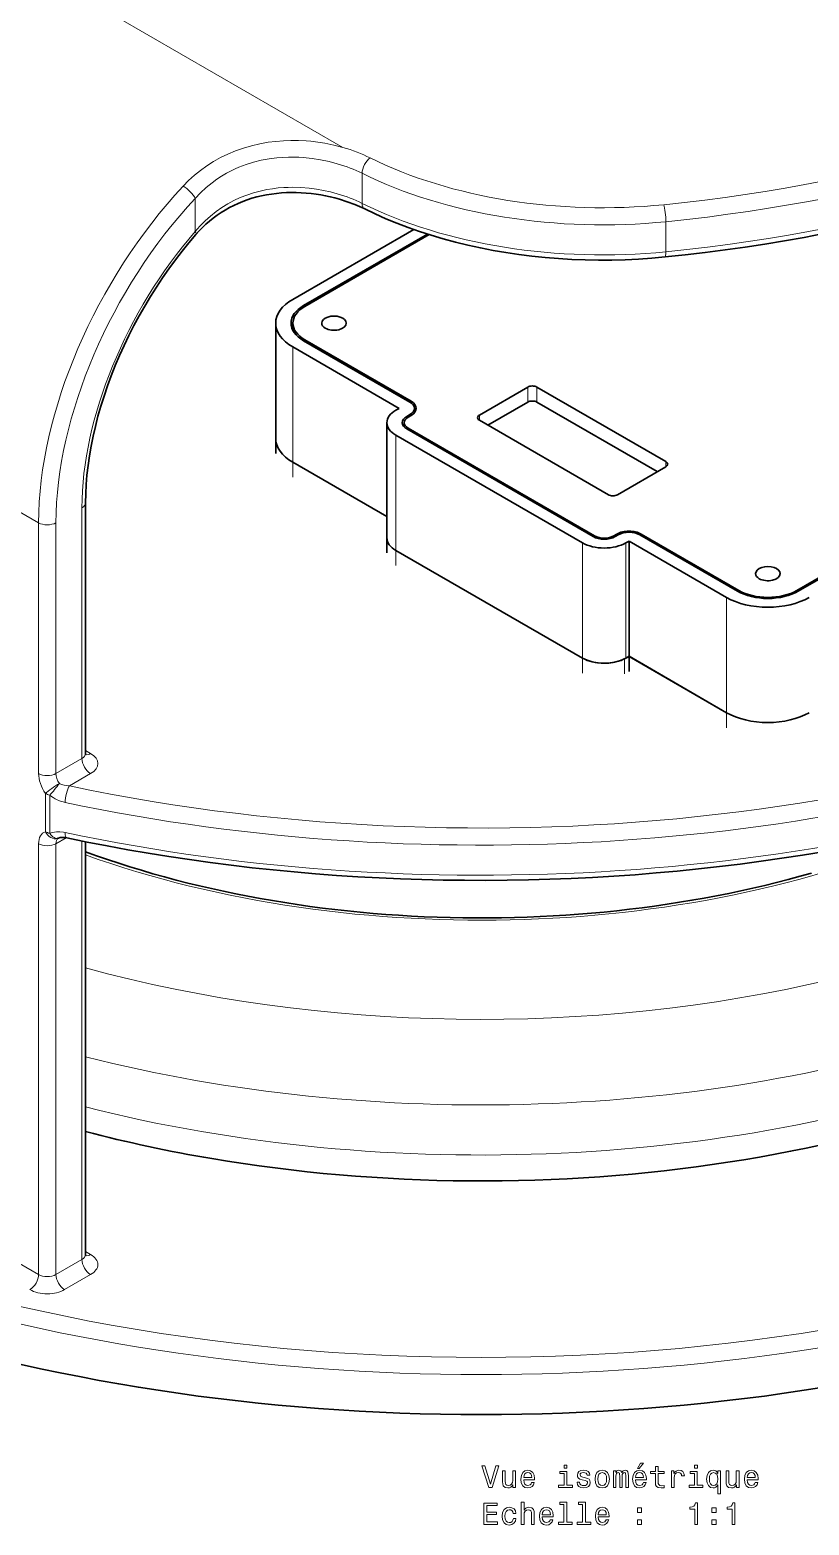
# Model space of a CAD drawing. Extents: x -1556 to 2480, y -1748 to 2591.
# Drawn here: x 1361.2 to 1488.1, y 1001.8 to 1245.5 of the extents above; entities that cross this region are included whole.
import ezdxf

# ---------------------------------------------------------------- set-up
doc = ezdxf.new("R2010")
doc.units = 0

msp = doc.modelspace()

# ---------------------------------------------------------------- linework, layer by layer
at = {"color": 7, "lineweight": 13}
for p, q in [((1280.460327, 1302.391235), (1412.15332, 1226.358276)), ((1252.261597, 1228.857178), (1362.570313, 1165.17041)), ((1369.641357, 1126.75415), (1369.641357, 1167.619873)), ((1362.570313, 1165.17041), (1362.570313, 1124.304565)), ((1365.398682, 1165.17041), (1365.398682, 1124.304565)), ((1362.570313, 1112.873657), (1362.570313, 1042.654907)), ((1365.398682, 1112.873657), (1365.398682, 1042.654907)), ((1369.641357, 1045.104492), (1369.641357, 1113.307129)), ((1362.570313, 1042.654907), (1252.261597, 1106.341675))]:
    msp.add_line(p, q, dxfattribs=at)
at = {"color": 7, "lineweight": 13, "ltscale": 0.122476}
for p, q in [((1415.300781, 1222.131226), (1415.300781, 1217.232178)), ((1365.398682, 1124.304565), (1369.641357, 1126.75415)), ((1365.398682, 1042.654907), (1369.641357, 1045.104492))]:
    msp.add_line(p, q, dxfattribs=at)
at = {"color": 7, "lineweight": 13, "ltscale": 0.134875}
msp.add_line((1388.099121, 1218.045166), (1388.099121, 1212.650146), dxfattribs=at)
at = {"color": 7, "lineweight": 13, "ltscale": 0.122473}
msp.add_line((1464.802002, 1214.24292), (1464.802002, 1209.343994), dxfattribs=at)
at = {"color": 7, "lineweight": 35}
for p, q in [((1592.227905, 1215.383789), (1486.162109, 1154.146729)), ((1592.440063, 1215.261353), (1486.374146, 1154.02417)), ((1423.702515, 1212.962524), (1403.996216, 1201.585083)), ((1405.764038, 1200.564453), (1425.942871, 1212.214722)), ((1405.976196, 1200.442017), (1426.217285, 1212.128174)), ((1405.764038, 1194.848999), (1423.092285, 1184.844482)), ((1405.976196, 1194.971436), (1423.304443, 1184.966919)), ((1421.324585, 1183.823853), (1403.996216, 1193.828369)), ((1443.780884, 1187.289063), (1464.794678, 1175.156738)), ((1443.780884, 1184.8396), (1463.405151, 1173.509399)), ((1455.428345, 1169.749023), (1434.414551, 1181.881348)), ((1451.210449, 1161.896362), (1420.813354, 1179.446167)), ((1452.978149, 1162.916992), (1422.581055, 1180.466797)), ((1422.793213, 1180.589233), (1453.190308, 1163.039551)), ((1370.227173, 1127.570557), (1370.227173, 1168.436401)), ((1451.210449, 1143.116943), (1420.813354, 1160.666748)), ((1420.813354, 1160.666748), (1451.210449, 1143.116943)), ((1370.227173, 1045.920898), (1370.227173, 1113.188843))]:
    msp.add_line(p, q, dxfattribs=at)
at = {"color": 7, "lineweight": 13, "ltscale": 0.006265}
msp.add_line((1405.764038, 1200.564453), (1405.764038, 1200.313843), dxfattribs=at)
at = {"color": 7, "lineweight": 35, "ltscale": 0.469489}
msp.add_line((1401.213745, 1178.927246), (1401.213745, 1197.706787), dxfattribs=at)
at = {"color": 7, "lineweight": 35, "ltscale": 0.029263}
msp.add_line((1404.013794, 1196.536255), (1404.013794, 1197.706787), dxfattribs=at)
at = {"color": 7, "lineweight": 13, "ltscale": 0.006125}
for p, q in [((1405.976196, 1194.971436), (1405.976196, 1194.72644)), ((1423.092285, 1182.803223), (1423.092285, 1182.558228)), ((1456.812866, 1163.334717), (1456.812866, 1163.089722)), ((1460.772583, 1163.334717), (1460.772583, 1163.089722))]:
    msp.add_line(p, q, dxfattribs=at)
at = {"color": 7, "lineweight": 13, "ltscale": 0.469485}
for p, q in [((1403.996216, 1175.04895), (1403.996216, 1193.828369)), ((1420.813354, 1179.446167), (1420.813354, 1160.666748)), ((1451.210449, 1161.896362), (1451.210449, 1143.116943)), ((1458.281494, 1161.896362), (1458.281494, 1143.116943)), ((1474.706787, 1134.224121), (1474.706787, 1153.00354))]:
    msp.add_line(p, q, dxfattribs=at)
at = {"color": 7, "lineweight": 35, "ltscale": 0.228129}
msp.add_line((1434.414551, 1182.72644), (1442.317139, 1187.289063), dxfattribs=at)
at = {"color": 7, "lineweight": 13, "ltscale": 0.061237}
for p, q in [((1442.317139, 1187.289063), (1442.317139, 1184.8396)), ((1443.780884, 1187.289063), (1443.780884, 1184.8396)), ((1420.813354, 1158.217285), (1420.813354, 1160.666748)), ((1451.210449, 1140.66748), (1451.210449, 1143.116943)), ((1458.05603, 1140.545166), (1458.05603, 1142.994629)), ((1474.706787, 1134.224121), (1474.706787, 1131.774658))]:
    msp.add_line(p, q, dxfattribs=at)
at = {"color": 7, "lineweight": 13, "ltscale": 0.006546}
msp.add_line((1423.304443, 1184.966919), (1423.304443, 1184.705078), dxfattribs=at)
at = {"color": 7, "lineweight": 35, "ltscale": 0.188019}
msp.add_line((1435.803955, 1181.079224), (1442.317139, 1184.8396), dxfattribs=at)
at = {"color": 7, "lineweight": 35, "ltscale": 0.014758}
for p, q in [((1421.324585, 1183.823853), (1420.813354, 1183.528687)), ((1422.581055, 1182.508057), (1423.092285, 1182.803223)), ((1422.793213, 1182.38562), (1423.304443, 1182.680786)), ((1456.301636, 1163.039551), (1456.812866, 1163.334717)), ((1457.024902, 1163.212158), (1456.513672, 1162.916992)), ((1458.792725, 1162.191528), (1458.281494, 1161.896362)), ((1458.792725, 1143.412109), (1458.281494, 1143.116943))]:
    msp.add_line(p, q, dxfattribs=at)
at = {"color": 7, "lineweight": 13, "ltscale": 0.006613}
msp.add_line((1422.581055, 1182.508057), (1422.581055, 1182.24353), dxfattribs=at)
at = {"color": 7, "lineweight": 35, "ltscale": 0.018201}
msp.add_line((1423.824585, 1183.823853), (1423.824585, 1183.095825), dxfattribs=at)
at = {"color": 7, "lineweight": 13, "ltscale": 0.021127}
for p, q in [((1434.414551, 1182.72644), (1434.414551, 1181.881348)), ((1464.794678, 1175.156738), (1464.794678, 1174.311646))]:
    msp.add_line(p, q, dxfattribs=at)
at = {"color": 7, "lineweight": 35, "ltscale": 0.469485}
for p, q in [((1419.348877, 1181.487427), (1419.348877, 1162.708008)), ((1458.792725, 1143.412109), (1458.792725, 1162.191528))]:
    msp.add_line(p, q, dxfattribs=at)
at = {"color": 7, "lineweight": 35, "ltscale": 0.017139}
msp.add_line((1422.148804, 1180.80188), (1422.148804, 1181.487427), dxfattribs=at)
at = {"color": 7, "lineweight": 13, "ltscale": 0.006122}
msp.add_line((1422.793213, 1180.589233), (1422.793213, 1180.34436), dxfattribs=at)
at = {"color": 7, "lineweight": 35, "ltscale": 0.061237}
for p, q in [((1401.213745, 1176.477783), (1401.213745, 1178.927246)), ((1419.348877, 1162.708008), (1419.348877, 1160.258545)), ((1458.831177, 1140.94043), (1458.831177, 1143.389893))]:
    msp.add_line(p, q, dxfattribs=at)
at = {"color": 7, "lineweight": 35, "ltscale": 0.443194}
for p, q in [((1419.348877, 1166.185059), (1403.996216, 1175.04895)), ((1403.996216, 1175.04895), (1419.348877, 1166.185059))]:
    msp.add_line(p, q, dxfattribs=at)
at = {"color": 7, "lineweight": 13, "ltscale": 0.06124}
msp.add_line((1403.996216, 1175.04895), (1403.996216, 1172.599365), dxfattribs=at)
at = {"color": 7, "lineweight": 35, "ltscale": 0.228131}
msp.add_line((1456.891968, 1169.749023), (1464.794678, 1174.311646), dxfattribs=at)
at = {"color": 7, "lineweight": 13, "ltscale": 0.005795}
for p, q in [((1453.190308, 1163.039551), (1453.190308, 1162.807739)), ((1456.301636, 1163.039551), (1456.301636, 1162.807739))]:
    msp.add_line(p, q, dxfattribs=at)
at = {"color": 7, "lineweight": 35, "ltscale": 0.459402}
msp.add_line((1460.560425, 1163.212158), (1476.474609, 1154.02417), dxfattribs=at)
at = {"color": 7, "lineweight": 35, "ltscale": 0.459399}
for p, q in [((1460.772583, 1163.334717), (1476.686646, 1154.146729)), ((1474.706787, 1153.00354), (1458.792725, 1162.191528)), ((1474.706787, 1134.224121), (1458.792725, 1143.412109))]:
    msp.add_line(p, q, dxfattribs=at)
at = {"color": 7, "lineweight": 13, "ltscale": 0.006}
for p, q in [((1476.686646, 1154.146729), (1476.686646, 1153.906738)), ((1486.162109, 1154.146729), (1486.162109, 1153.906738))]:
    msp.add_line(p, q, dxfattribs=at)
at = {"color": 7, "lineweight": 35, "ltscale": 0.021753}
msp.add_line((1458.05603, 1142.994629), (1458.831177, 1143.389893), dxfattribs=at)
at = {"color": 7, "lineweight": 35, "ltscale": 0.458289}
msp.add_line((1458.831177, 1143.389893), (1474.706787, 1134.224121), dxfattribs=at)
at = {"color": 7, "lineweight": 13, "ltscale": 0.023915}
for p, q in [((1371.055542, 1127.570557), (1370.227173, 1128.04895)), ((1371.055542, 1045.920898), (1370.227173, 1046.399292))]:
    msp.add_line(p, q, dxfattribs=at)
at = {"color": 7, "lineweight": 13, "ltscale": 0.099933}
msp.add_line((1367.59375, 1122.305908), (1371.055542, 1124.304565), dxfattribs=at)
at = {"color": 7, "lineweight": 13, "ltscale": 0.155923}
for p, q in [((1363.683594, 1121.064819), (1363.683594, 1114.827881)), ((1364.383911, 1120.802734), (1364.383911, 1114.565796))]:
    msp.add_line(p, q, dxfattribs=at)
at = {"color": 7, "lineweight": 13, "ltscale": 0.048255}
msp.add_line((1365.398682, 1112.873657), (1367.070313, 1113.838745), dxfattribs=at)
at = {"color": 7, "lineweight": 13, "ltscale": 0.122472}
msp.add_line((1366.812988, 1040.205444), (1371.055542, 1042.654907), dxfattribs=at)
at = {"color": 7, "lineweight": 13}
for points in [[(1412.15332, 1226.358276), (1410.706787, 1226.728149), (1409.224731, 1227.02771), (1407.714111, 1227.253906), (1406.950195, 1227.338501), (1406.181885, 1227.403564), (1404.945313, 1227.466309), (1403.702881, 1227.47644), (1402.458496, 1227.432617), (1401.215698, 1227.333374), (1399.978149, 1227.177612), (1398.625122, 1226.939087), (1397.288208, 1226.629517), (1395.972534, 1226.248169), (1394.683105, 1225.794922), (1393.425171, 1225.270386), (1392.203613, 1224.675293), (1391.078491, 1224.0448), (1389.994385, 1223.354004), (1388.95459, 1222.605225), (1387.961914, 1221.801392), (1387.018799, 1220.945313), (1386.127197, 1220.040405)], [(1411.252197, 1223.694336), (1409.9104, 1224.047729), (1408.535034, 1224.334351), (1407.133057, 1224.551025), (1405.711426, 1224.693848), (1404.995483, 1224.73645), (1404.277344, 1224.759277), (1403.317993, 1224.758057), (1402.358276, 1224.719849), (1401.400635, 1224.643677), (1400.123657, 1224.480591), (1398.859619, 1224.246094), (1397.613892, 1223.938965), (1396.391968, 1223.558594), (1395.788086, 1223.339355), (1395.192261, 1223.101685), (1394.612305, 1222.848755), (1394.041626, 1222.578003), (1393.203247, 1222.138428), (1392.389038, 1221.659912), (1391.60083, 1221.143799), (1390.84021, 1220.590942), (1390.349243, 1220.202881), (1389.87146, 1219.799683), (1388.956909, 1218.949707), (1388.099121, 1218.045166)], [(1388.099121, 1212.650146), (1388.872437, 1213.531982), (1389.695557, 1214.367676), (1390.567017, 1215.15332), (1391.484741, 1215.885376), (1392.446289, 1216.560425), (1393.410034, 1217.153687), (1394.407837, 1217.689209), (1395.436157, 1218.165649), (1396.491211, 1218.582031), (1397.56897, 1218.93811), (1398.665283, 1219.234009), (1399.776123, 1219.470215), (1400.695068, 1219.620239), (1401.618652, 1219.731689), (1402.544678, 1219.805298), (1403.239502, 1219.836548), (1403.933716, 1219.847534), (1405.31665, 1219.811157), (1406.687134, 1219.700073), (1407.858276, 1219.546875), (1409.012329, 1219.343384), (1410.145142, 1219.092041), (1411.252197, 1218.79541)], [(1364.383911, 1114.565796), (1364.632568, 1114.649536), (1364.889648, 1114.71521), (1365.178467, 1114.766724), (1365.473755, 1114.797729), (1366.050659, 1114.802734), (1366.634155, 1114.740479), (1366.905518, 1114.689819)]]:
    msp.add_lwpolyline(points, dxfattribs=at)
at = {"color": 7, "lineweight": 35}
for points in [[(1388.194336, 1212.154541), (1388.715942, 1212.731689), (1389.26001, 1213.28833), (1389.826294, 1213.823486), (1390.414551, 1214.336182), (1391.02417, 1214.825439), (1391.654785, 1215.290527), (1392.305664, 1215.730469), (1392.975952, 1216.144409), (1393.664917, 1216.531616), (1394.371338, 1216.891724), (1395.09436, 1217.223877), (1395.832886, 1217.527832), (1396.585449, 1217.803223), (1397.351074, 1218.049927), (1398.128296, 1218.267822), (1398.915527, 1218.456787), (1399.711426, 1218.616943), (1400.51416, 1218.748535), (1401.322266, 1218.851929), (1402.134155, 1218.927368), (1402.94812, 1218.975586), (1403.762573, 1218.996948), (1404.57605, 1218.992188), (1405.386719, 1218.962158), (1406.193237, 1218.907349), (1406.993896, 1218.828857), (1407.787231, 1218.727295), (1408.571899, 1218.60376), (1409.346191, 1218.458862), (1410.109009, 1218.293701), (1410.858643, 1218.109131), (1411.59375, 1217.906128)], [(1411.59375, 1217.906128), (1412.873291, 1217.499756), (1414.092407, 1217.044434), (1415.244141, 1216.543823), (1415.715576, 1216.316284)], [(1464.658569, 1208.491455), (1462.503662, 1208.297729), (1460.338379, 1208.150024), (1458.165527, 1208.048462), (1455.987793, 1207.993286), (1453.807983, 1207.984375), (1451.62915, 1208.021851), (1449.454102, 1208.105591), (1447.285522, 1208.235596), (1445.126343, 1208.411743), (1442.97937, 1208.633667), (1440.847412, 1208.901245), (1438.733276, 1209.214111), (1436.639526, 1209.571777), (1434.569092, 1209.973999), (1432.524658, 1210.420288), (1430.508789, 1210.909912), (1428.524048, 1211.442627), (1426.57312, 1212.017578), (1424.658569, 1212.634277), (1422.782837, 1213.291748), (1420.948242, 1213.989624), (1419.157349, 1214.726807), (1417.412354, 1215.502686), (1415.715576, 1216.316284)], [(1370.227173, 1168.436401), (1370.252075, 1169.905029), (1370.327148, 1171.404053), (1370.452393, 1172.930908), (1370.62793, 1174.482788), (1370.853394, 1176.057007), (1371.128784, 1177.650879), (1371.453613, 1179.261841), (1371.827637, 1180.886963), (1372.250122, 1182.523438), (1372.720581, 1184.168701), (1373.238281, 1185.819824), (1373.80249, 1187.473999), (1374.412231, 1189.12854), (1375.06665, 1190.78064), (1375.764526, 1192.427612), (1376.504883, 1194.066528), (1377.286499, 1195.694946), (1378.108032, 1197.309814), (1378.968262, 1198.908813), (1379.865723, 1200.489014), (1380.798828, 1202.047974), (1381.766235, 1203.58313), (1382.766235, 1205.091797), (1383.796997, 1206.571655), (1384.857056, 1208.020264), (1385.94458, 1209.435059), (1387.057617, 1210.813965), (1388.194336, 1212.154541)], [(1490.486572, 1212.290649), (1487.316528, 1211.691406), (1484.127441, 1211.127197), (1480.920532, 1210.598511), (1477.696777, 1210.105225), (1474.457642, 1209.647827), (1471.204102, 1209.226318), (1467.937378, 1208.84082), (1464.658569, 1208.491455)], [(1365.821045, 1113.779785), (1366.115234, 1113.858887), (1366.445557, 1113.890137), (1366.898804, 1113.865234), (1367.179688, 1113.817261)], [(1367.179688, 1113.817261), (1370.469727, 1113.140137), (1373.76709, 1112.49939), (1377.095459, 1111.890381), (1380.430298, 1111.317627), (1383.792969, 1110.777344), (1387.161255, 1110.273315), (1390.553955, 1109.80249), (1393.951416, 1109.367798), (1397.369995, 1108.966919), (1400.79248, 1108.602051), (1404.232422, 1108.271729), (1407.675659, 1107.977295), (1411.132935, 1107.717651), (1414.592651, 1107.493896), (1418.062744, 1107.305542), (1421.534668, 1107.152832), (1425.013306, 1107.035645), (1428.493042, 1106.954224), (1431.975952, 1106.908447), (1435.459106, 1106.898438), (1438.942017, 1106.924194), (1442.424316, 1106.985596), (1445.90271, 1107.082642), (1449.379883, 1107.215454), (1452.849487, 1107.383667), (1456.317139, 1107.587769), (1459.773682, 1107.827026), (1463.227417, 1108.102173), (1466.666504, 1108.412109), (1470.102173, 1108.758057), (1473.519531, 1109.138184), (1476.932739, 1109.554443), (1480.324097, 1110.004395), (1483.710571, 1110.490479), (1487.071899, 1111.009644), (1490.427368, 1111.565063)], [(1400.681396, 1103.596313), (1402.704224, 1103.264648), (1404.730347, 1102.954346), (1406.771851, 1102.663452), (1408.816284, 1102.393921), (1410.874023, 1102.144287), (1412.934204, 1101.915771), (1415.005493, 1101.70752), (1417.078735, 1101.520508), (1419.161133, 1101.354004), (1421.245117, 1101.20874), (1423.33606, 1101.084106), (1425.428101, 1100.980591), (1427.524902, 1100.898071), (1429.622437, 1100.83667), (1431.722534, 1100.796265), (1433.822998, 1100.776978), (1435.92395, 1100.778809), (1438.024658, 1100.801636), (1440.123779, 1100.845581), (1442.22229, 1100.910645), (1444.316895, 1100.996704), (1446.410522, 1101.103882), (1448.498169, 1101.231812), (1450.584351, 1101.380981), (1452.662476, 1101.550659), (1454.738647, 1101.741577), (1456.804565, 1101.952881), (1458.868286, 1102.185425), (1460.919556, 1102.437988), (1462.968018, 1102.711792), (1465.002075, 1103.005249), (1467.032959, 1103.319946), (1469.047363, 1103.653931), (1471.058105, 1104.009277), (1473.050293, 1104.383301), (1475.03833, 1104.778809), (1477.005859, 1105.192383), (1478.968872, 1105.627441), (1480.909424, 1106.080078), (1482.844727, 1106.554321), (1484.755859, 1107.04541), (1486.661255, 1107.557983), (1488.540649, 1108.086914)], [(1390.794067, 1061.55603), (1393.363403, 1061.134521), (1395.93689, 1060.739624), (1398.527466, 1060.369263), (1401.121582, 1060.025513), (1403.730591, 1059.706787), (1406.342529, 1059.414429), (1408.967041, 1059.147461), (1411.594116, 1058.906738), (1414.231323, 1058.691772), (1416.870483, 1058.503174), (1419.517578, 1058.340332), (1422.166138, 1058.203857), (1424.82019, 1058.093384), (1427.475342, 1058.009155), (1430.133545, 1057.95105), (1432.792236, 1057.919189), (1435.451782, 1057.913574), (1438.111328, 1057.934082), (1440.769287, 1057.980835), (1443.426636, 1058.053833), (1446.0802, 1058.152954), (1448.732544, 1058.27832), (1451.378784, 1058.429688), (1454.023315, 1058.607422), (1456.659302, 1058.810791), (1459.293213, 1059.040649), (1461.91626, 1059.296021), (1464.536621, 1059.577759), (1467.143799, 1059.884766), (1469.747803, 1060.218262), (1472.336304, 1060.576538), (1474.921143, 1060.961426), (1477.488403, 1061.37085), (1480.05127, 1061.806885), (1482.59436, 1062.266968), (1485.132446, 1062.753784), (1487.648682, 1063.264038), (1490.159302, 1063.801147)]]:
    msp.add_lwpolyline(points, dxfattribs=at)
at = {"color": 7, "lineweight": 13}
for points in [[(1437.090698, 1011.476685), (1436.213257, 1008.496094), (1435.310425, 1011.476685), (1434.831299, 1011.476685), (1435.96106, 1007.971619), (1436.465332, 1007.971619), (1437.569824, 1011.476685)], [(1448.685059, 1011.592651), (1448.216064, 1011.592651), (1448.216064, 1011.088318), (1448.685059, 1011.088318)], [(1460.153442, 1011.047974), (1460.450928, 1011.047974), (1461.151978, 1011.905334), (1460.657715, 1011.905334)], [(1463.088623, 1010.210815), (1463.088623, 1008.854187), (1463.118774, 1008.415405), (1463.26001, 1008.112854), (1463.54248, 1007.93634), (1464.021606, 1007.875793), (1464.546021, 1007.901001), (1464.546021, 1008.284302), (1464.16272, 1008.254028), (1463.814819, 1008.294373), (1463.628174, 1008.420471), (1463.547485, 1008.632263), (1463.532349, 1008.92981), (1463.532349, 1010.210815), (1464.546021, 1010.210815), (1464.546021, 1010.58905), (1463.532349, 1010.58905), (1463.532349, 1011.380859), (1463.088623, 1011.380859), (1463.088623, 1010.58905), (1462.322021, 1010.58905), (1462.322021, 1010.210815)], [(1469.937256, 1011.592651), (1469.468262, 1011.592651), (1469.468262, 1011.088318), (1469.937256, 1011.088318)], [(1440.293213, 1010.67981), (1439.849365, 1010.67981), (1439.849365, 1009.116455), (1439.79895, 1008.753296), (1439.65271, 1008.491089), (1439.425781, 1008.329712), (1439.128174, 1008.279236), (1438.891113, 1008.31958), (1438.739868, 1008.440613), (1438.654175, 1008.6474), (1438.633911, 1008.939941), (1438.633911, 1010.67981), (1438.190186, 1010.67981), (1438.190186, 1008.899597), (1438.205322, 1008.541504), (1438.301147, 1008.243958), (1438.593628, 1007.971619), (1439.062622, 1007.875793), (1439.314819, 1007.911072), (1439.531616, 1008.001892), (1439.718262, 1008.158203), (1439.869507, 1008.385193), (1439.869507, 1007.971619), (1440.293213, 1007.971619)], [(1441.629639, 1009.197144), (1443.404785, 1009.197144), (1443.409912, 1009.40387), (1443.329224, 1009.983887), (1443.1073, 1010.417603), (1442.754272, 1010.67981), (1442.285278, 1010.775635), (1441.826294, 1010.674805), (1441.473267, 1010.392395), (1441.246338, 1009.933411), (1441.165649, 1009.328247), (1441.241333, 1008.707947), (1441.468262, 1008.254028), (1441.816284, 1007.971619), (1442.270142, 1007.875793), (1442.663452, 1007.941345), (1442.986206, 1008.112854), (1443.223267, 1008.385193), (1443.359497, 1008.748291), (1442.920654, 1008.748291), (1442.829956, 1008.54657), (1442.698853, 1008.395264), (1442.325562, 1008.274231), (1442.038086, 1008.329712), (1441.821289, 1008.506226), (1441.680054, 1008.79364), (1441.629639, 1009.182007)], [(1441.629639, 1009.570313), (1441.685059, 1009.918335), (1441.821289, 1010.175537), (1442.028076, 1010.331848), (1442.300415, 1010.387329), (1442.567627, 1010.331848), (1442.774414, 1010.175537), (1442.900513, 1009.918335), (1442.945923, 1009.570313)], [(1448.669922, 1008.344788), (1448.669922, 1010.58905), (1447.530151, 1010.58905), (1447.530151, 1010.210815), (1448.226196, 1010.210815), (1448.226196, 1008.344788), (1447.318359, 1008.344788), (1447.318359, 1007.971619), (1449.587891, 1007.971619), (1449.587891, 1008.344788)], [(1451.675781, 1009.550171), (1451.24707, 1009.651001), (1450.929321, 1009.767029), (1450.823486, 1010.004028), (1450.853638, 1010.170471), (1450.959595, 1010.291504), (1451.131104, 1010.367126), (1451.378174, 1010.3974), (1451.615234, 1010.367126), (1451.801758, 1010.276367), (1451.922852, 1010.140198), (1451.973267, 1009.958679), (1452.406982, 1009.958679), (1452.406982, 1009.96875), (1452.331299, 1010.29657), (1452.124634, 1010.553772), (1451.801758, 1010.715149), (1451.378174, 1010.775635), (1450.949463, 1010.715149), (1450.636841, 1010.548706), (1450.440186, 1010.301575), (1450.379639, 1009.988892), (1450.425049, 1009.68634), (1450.566284, 1009.474487), (1450.798218, 1009.323181), (1451.136108, 1009.217285), (1451.630371, 1009.096252), (1451.932983, 1008.970154), (1452.013672, 1008.869324), (1452.043945, 1008.718018), (1451.998535, 1008.531433), (1451.877441, 1008.390198), (1451.680786, 1008.299438), (1451.418579, 1008.269165), (1451.141113, 1008.299438), (1450.939453, 1008.405334), (1450.803223, 1008.576782), (1450.747803, 1008.813843), (1450.319092, 1008.813843), (1450.389771, 1008.4104), (1450.596436, 1008.117859), (1450.924316, 1007.941345), (1451.378174, 1007.875793), (1451.852295, 1007.941345), (1452.200195, 1008.117859), (1452.412109, 1008.400269), (1452.487671, 1008.768433), (1452.432251, 1009.086182), (1452.275879, 1009.30304), (1452.018677, 1009.444214)], [(1453.254272, 1009.323181), (1453.334961, 1008.707947), (1453.566895, 1008.254028), (1453.935059, 1007.971619), (1454.429321, 1007.875793), (1454.918579, 1007.971619), (1455.286743, 1008.249023), (1455.518677, 1008.702881), (1455.60437, 1009.323181), (1455.518677, 1009.938477), (1455.286743, 1010.3974), (1454.918579, 1010.674805), (1454.429321, 1010.775635), (1453.935059, 1010.674805), (1453.566895, 1010.392395), (1453.334961, 1009.938477)], [(1453.70813, 1009.328247), (1453.75354, 1009.782166), (1453.894775, 1010.109924), (1454.121704, 1010.311707), (1454.429321, 1010.382263), (1454.731934, 1010.311707), (1454.958862, 1010.11499), (1455.100098, 1009.782166), (1455.150513, 1009.328247), (1455.100098, 1008.869324), (1454.958862, 1008.536438), (1454.731934, 1008.334717), (1454.429321, 1008.269165), (1454.121704, 1008.334717), (1453.894775, 1008.536438), (1453.75354, 1008.869324)], [(1456.244873, 1007.971619), (1456.653442, 1007.971619), (1456.653442, 1009.782166), (1456.678589, 1010.054443), (1456.754272, 1010.25116), (1456.870239, 1010.367126), (1457.021606, 1010.412537), (1457.142578, 1010.372192), (1457.223267, 1010.271301), (1457.263672, 1010.099854), (1457.278809, 1009.872925), (1457.278809, 1007.971619), (1457.662109, 1007.971619), (1457.662109, 1009.782166), (1457.687256, 1010.049438), (1457.762939, 1010.246094), (1457.883911, 1010.367126), (1458.035278, 1010.412537), (1458.15625, 1010.372192), (1458.236938, 1010.271301), (1458.287354, 1009.872925), (1458.287354, 1007.971619), (1458.695923, 1007.971619), (1458.695923, 1009.842651), (1458.670654, 1010.230957), (1458.589966, 1010.528564), (1458.428589, 1010.710083), (1458.166382, 1010.775635), (1457.858765, 1010.674805), (1457.621704, 1010.382263), (1457.435059, 1010.669739), (1457.122437, 1010.775635), (1456.834961, 1010.674805), (1456.638306, 1010.392395), (1456.638306, 1010.67981), (1456.244873, 1010.67981)], [(1459.845825, 1009.197144), (1461.620972, 1009.197144), (1461.625977, 1009.40387), (1461.545288, 1009.983887), (1461.323486, 1010.417603), (1460.970459, 1010.67981), (1460.501343, 1010.775635), (1460.04248, 1010.674805), (1459.689453, 1010.392395), (1459.462524, 1009.933411), (1459.381836, 1009.328247), (1459.457397, 1008.707947), (1459.684326, 1008.254028), (1460.032349, 1007.971619), (1460.486206, 1007.875793), (1460.879639, 1007.941345), (1461.202393, 1008.112854), (1461.439453, 1008.385193), (1461.575562, 1008.748291), (1461.136841, 1008.748291), (1461.046021, 1008.54657), (1460.914917, 1008.395264), (1460.541748, 1008.274231), (1460.254272, 1008.329712), (1460.037354, 1008.506226), (1459.89624, 1008.79364), (1459.845825, 1009.182007)], [(1459.845825, 1009.570313), (1459.901245, 1009.918335), (1460.037354, 1010.175537), (1460.244141, 1010.331848), (1460.516479, 1010.387329), (1460.783813, 1010.331848), (1460.990601, 1010.175537), (1461.116699, 1009.918335), (1461.162109, 1009.570313)], [(1465.695923, 1007.971619), (1466.139771, 1007.971619), (1466.139771, 1009.519897), (1466.185059, 1009.893066), (1466.321289, 1010.1604), (1466.543213, 1010.321777), (1466.840698, 1010.377258), (1467.062622, 1010.341919), (1467.229004, 1010.241089), (1467.329956, 1010.06958), (1467.365234, 1009.837585), (1467.814087, 1009.837585), (1467.75354, 1010.246094), (1467.587158, 1010.538635), (1467.309692, 1010.715149), (1466.931519, 1010.775635), (1466.674316, 1010.735291), (1466.452393, 1010.63446), (1466.255737, 1010.462952), (1466.099365, 1010.230957), (1466.099365, 1010.67981), (1465.695923, 1010.67981)], [(1469.922119, 1008.344788), (1469.922119, 1010.58905), (1468.782349, 1010.58905), (1468.782349, 1010.210815), (1469.478271, 1010.210815), (1469.478271, 1008.344788), (1468.570557, 1008.344788), (1468.570557, 1007.971619), (1470.839966, 1007.971619), (1470.839966, 1008.344788)], [(1473.265747, 1010.26123), (1473.109497, 1010.488159), (1472.932983, 1010.649597), (1472.726196, 1010.740356), (1472.489136, 1010.775635), (1472.060425, 1010.674805), (1471.727661, 1010.392395), (1471.510742, 1009.938477), (1471.435059, 1009.328247), (1471.510742, 1008.712952), (1471.727661, 1008.259094), (1472.060425, 1007.971619), (1472.489136, 1007.875793), (1472.726196, 1007.906067), (1472.927856, 1007.991821), (1473.10437, 1008.148132), (1473.265747, 1008.385193), (1473.265747, 1006.922607), (1473.709595, 1006.922607), (1473.709595, 1010.67981), (1473.265747, 1010.67981)], [(1471.889038, 1009.328247), (1471.934326, 1009.7771), (1472.075562, 1010.104919), (1472.287354, 1010.306641), (1472.564819, 1010.377258), (1472.8573, 1010.306641), (1473.079224, 1010.109924), (1473.210327, 1009.782166), (1473.260742, 1009.328247), (1473.210327, 1008.869324), (1473.079224, 1008.541504), (1472.8573, 1008.339783), (1472.564819, 1008.274231), (1472.287354, 1008.339783), (1472.075562, 1008.541504), (1471.934326, 1008.874329)], [(1476.725464, 1010.67981), (1476.281616, 1010.67981), (1476.281616, 1009.116455), (1476.231201, 1008.753296), (1476.084961, 1008.491089), (1475.858032, 1008.329712), (1475.560425, 1008.279236), (1475.323486, 1008.31958), (1475.172119, 1008.440613), (1475.086426, 1008.6474), (1475.066162, 1008.939941), (1475.066162, 1010.67981), (1474.622437, 1010.67981), (1474.622437, 1008.899597), (1474.637573, 1008.541504), (1474.733398, 1008.243958), (1475.025879, 1007.971619), (1475.494873, 1007.875793), (1475.74707, 1007.911072), (1475.963867, 1008.001892), (1476.150513, 1008.158203), (1476.301758, 1008.385193), (1476.301758, 1007.971619), (1476.725464, 1007.971619)], [(1478.06189, 1009.197144), (1479.837158, 1009.197144), (1479.842163, 1009.40387), (1479.761475, 1009.983887), (1479.539551, 1010.417603), (1479.186523, 1010.67981), (1478.717529, 1010.775635), (1478.258545, 1010.674805), (1477.905518, 1010.392395), (1477.678589, 1009.933411), (1477.5979, 1009.328247), (1477.673584, 1008.707947), (1477.900513, 1008.254028), (1478.248535, 1007.971619), (1478.702393, 1007.875793), (1479.095703, 1007.941345), (1479.418579, 1008.112854), (1479.655518, 1008.385193), (1479.791748, 1008.748291), (1479.353027, 1008.748291), (1479.262207, 1008.54657), (1479.131104, 1008.395264), (1478.757813, 1008.274231), (1478.470459, 1008.329712), (1478.25354, 1008.506226), (1478.112305, 1008.79364), (1478.06189, 1009.182007)], [(1478.06189, 1009.570313), (1478.117432, 1009.918335), (1478.25354, 1010.175537), (1478.460327, 1010.331848), (1478.732666, 1010.387329), (1479, 1010.331848), (1479.206665, 1010.175537), (1479.332764, 1009.918335), (1479.378174, 1009.570313)], [(1435.154175, 1001.924805), (1437.373169, 1001.924805), (1437.373169, 1002.34845), (1435.618042, 1002.34845), (1435.618042, 1003.533569), (1437.181519, 1003.533569), (1437.181519, 1003.952209), (1435.618042, 1003.952209), (1435.618042, 1005.00116), (1437.332764, 1005.00116), (1437.332764, 1005.424805), (1435.154175, 1005.424805)], [(1439.930054, 1003.735352), (1440.368774, 1003.735352), (1440.278076, 1004.138794), (1440.061157, 1004.456482), (1439.723267, 1004.653198), (1439.284546, 1004.728821), (1438.800415, 1004.627991), (1438.432251, 1004.345581), (1438.200195, 1003.886597), (1438.119507, 1003.271362), (1438.19519, 1002.661133), (1438.422119, 1002.207214), (1438.780151, 1001.924805), (1439.269409, 1001.828979), (1439.703125, 1001.904602), (1440.041016, 1002.116455), (1440.272949, 1002.44928), (1440.373901, 1002.893127), (1439.950195, 1002.893127), (1439.874634, 1002.610657), (1439.733398, 1002.398865), (1439.531616, 1002.267761), (1439.284546, 1002.227417), (1438.976929, 1002.292969), (1438.755005, 1002.49469), (1438.618774, 1002.82251), (1438.573486, 1003.286499), (1438.618774, 1003.740356), (1438.76001, 1004.068176), (1438.986938, 1004.269897), (1439.284546, 1004.340515), (1439.546753, 1004.295105), (1439.743408, 1004.179138), (1439.874634, 1003.987488)], [(1441.241333, 1001.924805), (1441.685059, 1001.924805), (1441.685059, 1003.48822), (1441.730469, 1003.846252), (1441.876709, 1004.108521), (1442.103638, 1004.269897), (1442.40625, 1004.330444), (1442.648315, 1004.279968), (1442.799683, 1004.143799), (1442.875366, 1003.91687), (1442.900513, 1003.614258), (1442.900513, 1001.924805), (1443.34436, 1001.924805), (1443.34436, 1003.705078), (1443.324097, 1004.06311), (1443.233398, 1004.360657), (1442.935791, 1004.632996), (1442.471802, 1004.728821), (1442.219727, 1004.693542), (1442.002808, 1004.597717), (1441.821289, 1004.446411), (1441.685059, 1004.239624), (1441.685059, 1005.545837), (1441.241333, 1005.545837)], [(1444.665649, 1003.15033), (1446.440918, 1003.15033), (1446.445923, 1003.357056), (1446.365234, 1003.937073), (1446.143311, 1004.370789), (1445.790283, 1004.632996), (1445.321289, 1004.728821), (1444.862305, 1004.627991), (1444.509277, 1004.345581), (1444.282349, 1003.886597), (1444.20166, 1003.281433), (1444.277344, 1002.661133), (1444.504272, 1002.207214), (1444.852295, 1001.924805), (1445.306152, 1001.828979), (1445.699463, 1001.894531), (1446.022339, 1002.06604), (1446.259277, 1002.338379), (1446.395508, 1002.701477), (1445.956665, 1002.701477), (1445.865967, 1002.499756), (1445.734863, 1002.34845), (1445.361572, 1002.227417), (1445.074097, 1002.282898), (1444.8573, 1002.459412), (1444.716064, 1002.746826), (1444.665649, 1003.135193)], [(1444.665649, 1003.523499), (1444.721069, 1003.871521), (1444.8573, 1004.128723), (1445.064087, 1004.285034), (1445.336426, 1004.340515), (1445.603638, 1004.285034), (1445.810425, 1004.128723), (1445.936523, 1003.871521), (1445.981934, 1003.523499)], [(1448.195923, 1005.172668), (1448.195923, 1002.297974), (1447.283081, 1002.297974), (1447.283081, 1001.924805), (1449.547485, 1001.924805), (1449.547485, 1002.297974), (1448.639771, 1002.297974), (1448.639771, 1005.545837), (1447.5, 1005.545837), (1447.5, 1005.172668)], [(1451.231934, 1005.172668), (1451.231934, 1002.297974), (1450.319092, 1002.297974), (1450.319092, 1001.924805), (1452.583496, 1001.924805), (1452.583496, 1002.297974), (1451.675781, 1002.297974), (1451.675781, 1005.545837), (1450.536011, 1005.545837), (1450.536011, 1005.172668)], [(1453.773682, 1003.15033), (1455.54895, 1003.15033), (1455.553955, 1003.357056), (1455.473267, 1003.937073), (1455.251343, 1004.370789), (1454.898315, 1004.632996), (1454.429321, 1004.728821), (1453.970459, 1004.627991), (1453.617432, 1004.345581), (1453.390381, 1003.886597), (1453.309692, 1003.281433), (1453.385376, 1002.661133), (1453.612305, 1002.207214), (1453.960327, 1001.924805), (1454.414185, 1001.828979), (1454.807617, 1001.894531), (1455.130371, 1002.06604), (1455.367432, 1002.338379), (1455.50354, 1002.701477), (1455.064819, 1002.701477), (1454.973999, 1002.499756), (1454.842896, 1002.34845), (1454.469727, 1002.227417), (1454.182251, 1002.282898), (1453.965332, 1002.459412), (1453.824097, 1002.746826), (1453.773682, 1003.135193)], [(1453.773682, 1003.523499), (1453.829224, 1003.871521), (1453.965332, 1004.128723), (1454.172119, 1004.285034), (1454.444458, 1004.340515), (1454.711792, 1004.285034), (1454.918579, 1004.128723), (1455.044556, 1003.871521), (1455.089966, 1003.523499)], [(1460.153442, 1003.881592), (1460.849365, 1003.881592), (1460.849365, 1004.632996), (1460.153442, 1004.632996)], [(1469.518677, 1001.924805), (1469.977661, 1001.924805), (1469.977661, 1005.450012), (1469.634644, 1005.450012), (1469.543945, 1005.142395), (1469.362305, 1004.935608), (1469.084961, 1004.814575), (1468.70166, 1004.774231), (1468.70166, 1004.416138), (1469.518677, 1004.416138)], [(1472.297485, 1003.881592), (1472.993408, 1003.881592), (1472.993408, 1004.632996), (1472.297485, 1004.632996)], [(1475.590698, 1001.924805), (1476.049683, 1001.924805), (1476.049683, 1005.450012), (1475.706665, 1005.450012), (1475.615967, 1005.142395), (1475.434326, 1004.935608), (1475.156982, 1004.814575), (1474.773682, 1004.774231), (1474.773682, 1004.416138), (1475.590698, 1004.416138)], [(1460.153442, 1001.924805), (1460.849365, 1001.924805), (1460.849365, 1002.67627), (1460.153442, 1002.67627)], [(1472.297485, 1001.924805), (1472.993408, 1001.924805), (1472.993408, 1002.67627), (1472.297485, 1002.67627)]]:
    msp.add_lwpolyline(points, close=True, dxfattribs=at)
at = {"color": 7, "lineweight": 35}
for centre, radius, start, end in [((1370.768555, 1127.552734), 0.540695, 178.111253, 209.335821), ((1365.097534, 1115.645264), 2.00097, 286.869875, 291.200372), ((1430.499023, 1297.020142), 238.787325, 255.379868, 260.428573), ((1370.768555, 1045.903076), 0.540695, 178.111253, 209.335821)]:
    msp.add_arc(centre, radius, start, end, dxfattribs=at)
at = {"color": 7, "lineweight": 13}
msp.add_arc((1368.154907, 1125.409668), 5.953705, 230.698618, 257.886076, dxfattribs=at)
for centre, major_axis, ratio, start_param, end_param in [((1434.69519, 1315.405762), (173, 0), 0.57735, 4.8852878944, 6.1102863932), ((1434.69519, 1313.772827), (175, 0), 0.57735, 4.8852878944, 6.1102863932), ((1434.69519, 1308.873779), (-175, 0), 0.57735, 1.7436952408, 2.9686937396), ((1434.69519, 1227.999634), (194.977173, 0), 0.57735, 4.361055591, 6.6345186966), ((1434.69519, 1226.366699), (196.977173, 0), 0.57735, 4.361055591, 6.2832196972), ((1402.241211, 1215.018799), (22, 0), 0.57735, 0.8592831443, 1.1034139624), ((1402.241211, 1213.385742), (20, 0), 0.57735, 0.8592831443, 1.1034139624), ((1416.606812, 1223.005737), (-0.891235, -1.790405), 0.533156, 3.8926795896, 5.4634759164), ((1454.479614, 1250.000488), (58, 0), 0.57735, 4.0008757979, 4.8852878944), ((1434.69519, 1221.467773), (196.977173, 0), 0.57735, 4.361055591, 6.2832196972), ((1454.479614, 1248.367432), (60, 0), 0.57735, 4.0008757979, 4.8852878944), ((1401.461182, 1187.624023), (27.5, 47.631348), 0.57735, 1.1906830234, 2.3561944902), ((1386.684814, 1218.861572), (1.463013, -1.36377), 0.302941, 0.6507937649, 2.2215900917), ((1402.241211, 1208.486816), (-20, 0), 0.57735, 4.0008757979, 4.245006616), ((1402.875366, 1186.807617), (26.5, 45.899292), 0.57735, 1.1906830234, 2.3561944902), ((1454.479614, 1243.468506), (-60, 0), 0.57735, 0.8592831443, 1.7436952408), ((1416.606812, 1218.106812), (-0.891235, -1.790405), 0.533156, 5.4634759164, 6.283185284), ((1464.457886, 1215.380371), (0.200684, -1.989868), 0.140469, 0.948217617, 2.5190139438), ((1402.875366, 1186.807617), (23.5, 40.703247), 0.57735, 1.2461417182, 2.3561944902), ((1386.684937, 1213.466553), (1.509521, -1.312012), 0.260447, 0.0000007506, 0.6409896259), ((1464.457886, 1210.481445), (0.200684, -1.989868), 0.140469, 6.2831852852, 7.2314029242), ((1434.69519, 1146.349976), (203, 0), 0.57735, 2.7680398051, 6.656738187), ((1368.227173, 1168.436401), (2, 0), 0.57735, 5.4977871438, 6.2831853072), ((1363.984497, 1165.986938), (2, 0), 0.57735, 3.926990817, 5.4977871438), ((1434.69519, 1154.515015), (160, 0), 0.57735, 4.2976782112, 6.2831669148), ((1434.69519, 1162.679932), (160, 0), 0.57735, 4.2976782112, 6.188836624), ((1434.69519, 1144.717041), (205, 0), 0.57735, 3.1416325032, 6.2832251568), ((1434.69519, 1170.844971), (150, 0), 0.57735, 4.2681322084, 5.9367299681), ((1371.055542, 1125.937622), (1, -1.732056), 0.57735, 3.926990817, 5.4977871438), ((1368.227173, 1127.570557), (2, 0), 0.57735, 5.4977871438, 6.2831853072), ((1371.055542, 1129.203613), (1, 1.732056), 0.57735, 3.3218175074, 3.926990817), ((1368.227173, 1125.937622), (4, 0), 0.57735, 5.4977871438, 7.0685834093), ((1365.398682, 1122.671631), (2, -3.464111), 0.57735, 3.926990817, 4.8462741316), ((1363.984497, 1125.121094), (2, 0), 0.57735, 3.926990817, 5.4977871438), ((1366.812988, 1123.488159), (1, -1.732056), 0.57735, 3.926990817, 4.8462748228), ((1365.097778, 1121.881348), (2, 0), 0.57735, 3.926990817, 4.3473866569), ((1365.097778, 1121.881348), (-1.649292, -1.131226), 0.10899, 4.092665266, 5.6634615928), ((1365.097778, 1121.881348), (-1.276611, -1.539551), 0.090685, 0.8723837077, 2.1931004241), ((1367.675903, 1124.059692), (2.787476, -0.015137), 0.629516, 4.0505974784, 4.6863631179), ((1367.59375, 1120.672974), (-0.414062, -1.956665), 0.280997, 3.7870817097, 5.3578780365), ((1365.398682, 1111.240723), (2, -3.464111), 0.57735, 3.0077075024, 3.926990817), ((1365.097778, 1115.644409), (2, 0), 0.57735, 3.926990817, 4.3473866569), ((1365.097778, 1115.644409), (-0.580322, 1.91394), 0.80919, 1.757377656, 3.141250688), ((1365.097778, 1115.644409), (0.723267, -1.864624), 0.569069, 5.0954048637, 6.283178599), ((1366.812988, 1112.057129), (1, -1.732056), 0.57735, 3.1899694032, 3.926990817), ((1367.59375, 1115.773926), (-0.414062, -1.956665), 0.280997, 5.3578780187, 6.2831853631), ((1434.69519, 1170.844971), (122, 0), 0.57735, 4.1556428472, 5.384801286), ((1363.984497, 1113.690186), (-2, 0), 0.57735, 0.7853981634, 2.3561944902), ((1368.227173, 1045.920898), (2, 0), 0.57735, 5.4977871438, 6.2831853072), ((1371.055542, 1047.553955), (-1, -1.732056), 0.57735, 0.1802248538, 0.7853981634), ((1368.227173, 1044.287964), (4, 0), 0.57735, 5.4977871438, 7.0685834706), ((1371.055542, 1044.287964), (-1, 1.732056), 0.57735, 0.7853981634, 2.3561944902), ((1361.156128, 1041.838501), (1, 1.732056), 0.57735, 3.926990817, 5.4977871438), ((1363.984497, 1043.471436), (2, 0), 0.57735, 3.926990817, 5.4977871438), ((1366.812988, 1041.838501), (-1, 1.732056), 0.57735, 0.7853981634, 2.3561944902), ((1363.984497, 1041.838501), (4, 0), 0.57735, 3.926990817, 5.4977871438)]:
    msp.add_ellipse(centre, major_axis=major_axis, ratio=ratio, start_param=start_param, end_param=end_param, dxfattribs=at)
at = {"color": 7, "lineweight": 35}
for centre, major_axis, ratio, start_param, end_param in [((1410.713867, 1197.706787), (9.500122, 0), 0.57735, 2.3561944902, 3.1415926536), ((1410.713867, 1197.706787), (7.000122, 0), 0.57735, 2.3561944902, 3.1415926536), ((1410.713867, 1197.706787), (6.700073, 0), 0.57735, 2.3561944902, 3.1415926536), ((1410.713745, 1197.706787), (2, 0), 0.57735, 0, 3.1415926536), ((1410.713867, 1197.706787), (9.500122, 0), 0.57735, 3.1415926536, 3.926990817), ((1410.713867, 1197.706787), (7.000122, 0), 0.57735, 3.1415926536, 3.926990817), ((1410.713867, 1197.706787), (6.700073, 0), 0.57735, 3.1415926536, 3.926990817), ((1410.713745, 1197.706787), (2, 0), 0.57735, 3.1415926536, 3.926990817), ((1410.713745, 1197.706787), (2, 0), 0.57735, 3.926990817, 6.2831853072), ((1443.04895, 1186.866455), (1.035034, 0), 0.57735, 0.7853981634, 2.3561944902), ((1421.324585, 1183.823853), (2.5, 0), 0.57735, 6.2831853072, 7.0685834706), ((1421.324585, 1183.823853), (2.800049, 0), 0.57735, 0, 0.7853981634), ((1443.04895, 1184.416992), (1.035034, 0), 0.57735, 0.7853981634, 2.3561944902), ((1424.348877, 1181.487427), (5, 0), 0.57735, 2.3561944902, 3.1415926536), ((1424.348877, 1181.487427), (2.5, 0), 0.57735, 2.3561944902, 3.1415926536), ((1424.348877, 1181.487427), (2.199951, 0), 0.57735, 2.3561944902, 3.1415926536), ((1421.324585, 1183.823853), (2.5, 0), 0.57735, 5.4977871438, 6.2831853072), ((1421.324585, 1183.823853), (2.800049, 0), 0.57735, 5.4977871438, 6.2831853072), ((1435.146362, 1182.303955), (1.035034, 0), 0.57735, 2.3561944902, 3.1415926536), ((1435.146362, 1182.303955), (1.035034, 0), 0.57735, 3.1415926536, 3.926990817), ((1424.348877, 1181.487427), (5, 0), 0.57735, 3.1415926536, 3.926990817), ((1424.348877, 1181.487427), (2.5, 0), 0.57735, 3.1415926536, 3.926990817), ((1424.348877, 1181.487427), (2.199951, 0), 0.57735, 3.1415926536, 3.926990817), ((1410.713867, 1178.927246), (9.500122, 0), 0.57735, 3.1415926536, 3.926990817), ((1410.713867, 1178.927246), (9.500122, 0), 0.57735, 3.1415926536, 3.926990817), ((1464.062744, 1174.734131), (1.035034, 0), 0.57735, 0, 0.7853981634), ((1464.062744, 1174.734131), (1.035034, 0), 0.57735, 5.4977871438, 6.2831853072), ((1456.160156, 1170.171631), (1.035034, 0), 0.57735, 3.926990817, 5.4977871438), ((1424.348877, 1162.708008), (5, 0), 0.57735, 3.1415926536, 3.926990817), ((1424.348877, 1162.708008), (5, 0), 0.57735, 3.1415926536, 3.926990817), ((1454.745972, 1163.937622), (2.5, 0), 0.57735, 3.926990817, 5.4977871438), ((1454.745972, 1163.937622), (2.199951, 0), 0.57735, 3.926990817, 5.4977871438), ((1458.792725, 1162.191528), (2.800049, 0), 0.57735, 0.7853981634, 2.3561944902), ((1458.792725, 1162.191528), (2.5, 0), 0.57735, 0.7853981634, 2.3561944902), ((1454.745972, 1163.937622), (5, 0), 0.57735, 3.926990817, 5.4977871438), ((1481.424316, 1156.881958), (2, 0), 0.57735, 0, 3.1415926536), ((1481.424316, 1156.881958), (2, 0), 0.57735, 3.1415926536, 3.926990817), ((1481.424316, 1156.881958), (2, 0), 0.57735, 3.926990817, 6.2831853072), ((1481.424316, 1156.881958), (9.500122, 0), 0.57735, 3.926990817, 5.4977871438), ((1481.424316, 1156.881958), (7.000122, 0), 0.57735, 3.926990817, 5.4977871438), ((1481.424316, 1156.881958), (6.700073, 0), 0.57735, 3.926990817, 5.4977871438), ((1454.745972, 1145.158203), (5, 0), 0.57735, 3.926990817, 5.4977871438), ((1454.745972, 1145.158203), (5, 0), 0.57735, 3.926990817, 5.4359124064), ((1434.69519, 1138.185059), (205, 0), 0.57735, 3.1416325032, 6.2832251568), ((1481.424316, 1138.102539), (9.500122, 0), 0.57735, 3.926990817, 5.4977871438), ((1481.424316, 1138.102539), (9.500122, 0), 0.57735, 3.926990817, 5.4977871438), ((1434.476929, 1169.675659), (120.03894, -0.177124), 0.573978, 4.1484426606, 4.4278392226)]:
    msp.add_ellipse(centre, major_axis=major_axis, ratio=ratio, start_param=start_param, end_param=end_param, dxfattribs=at)

doc.saveas('drawing.dxf')
